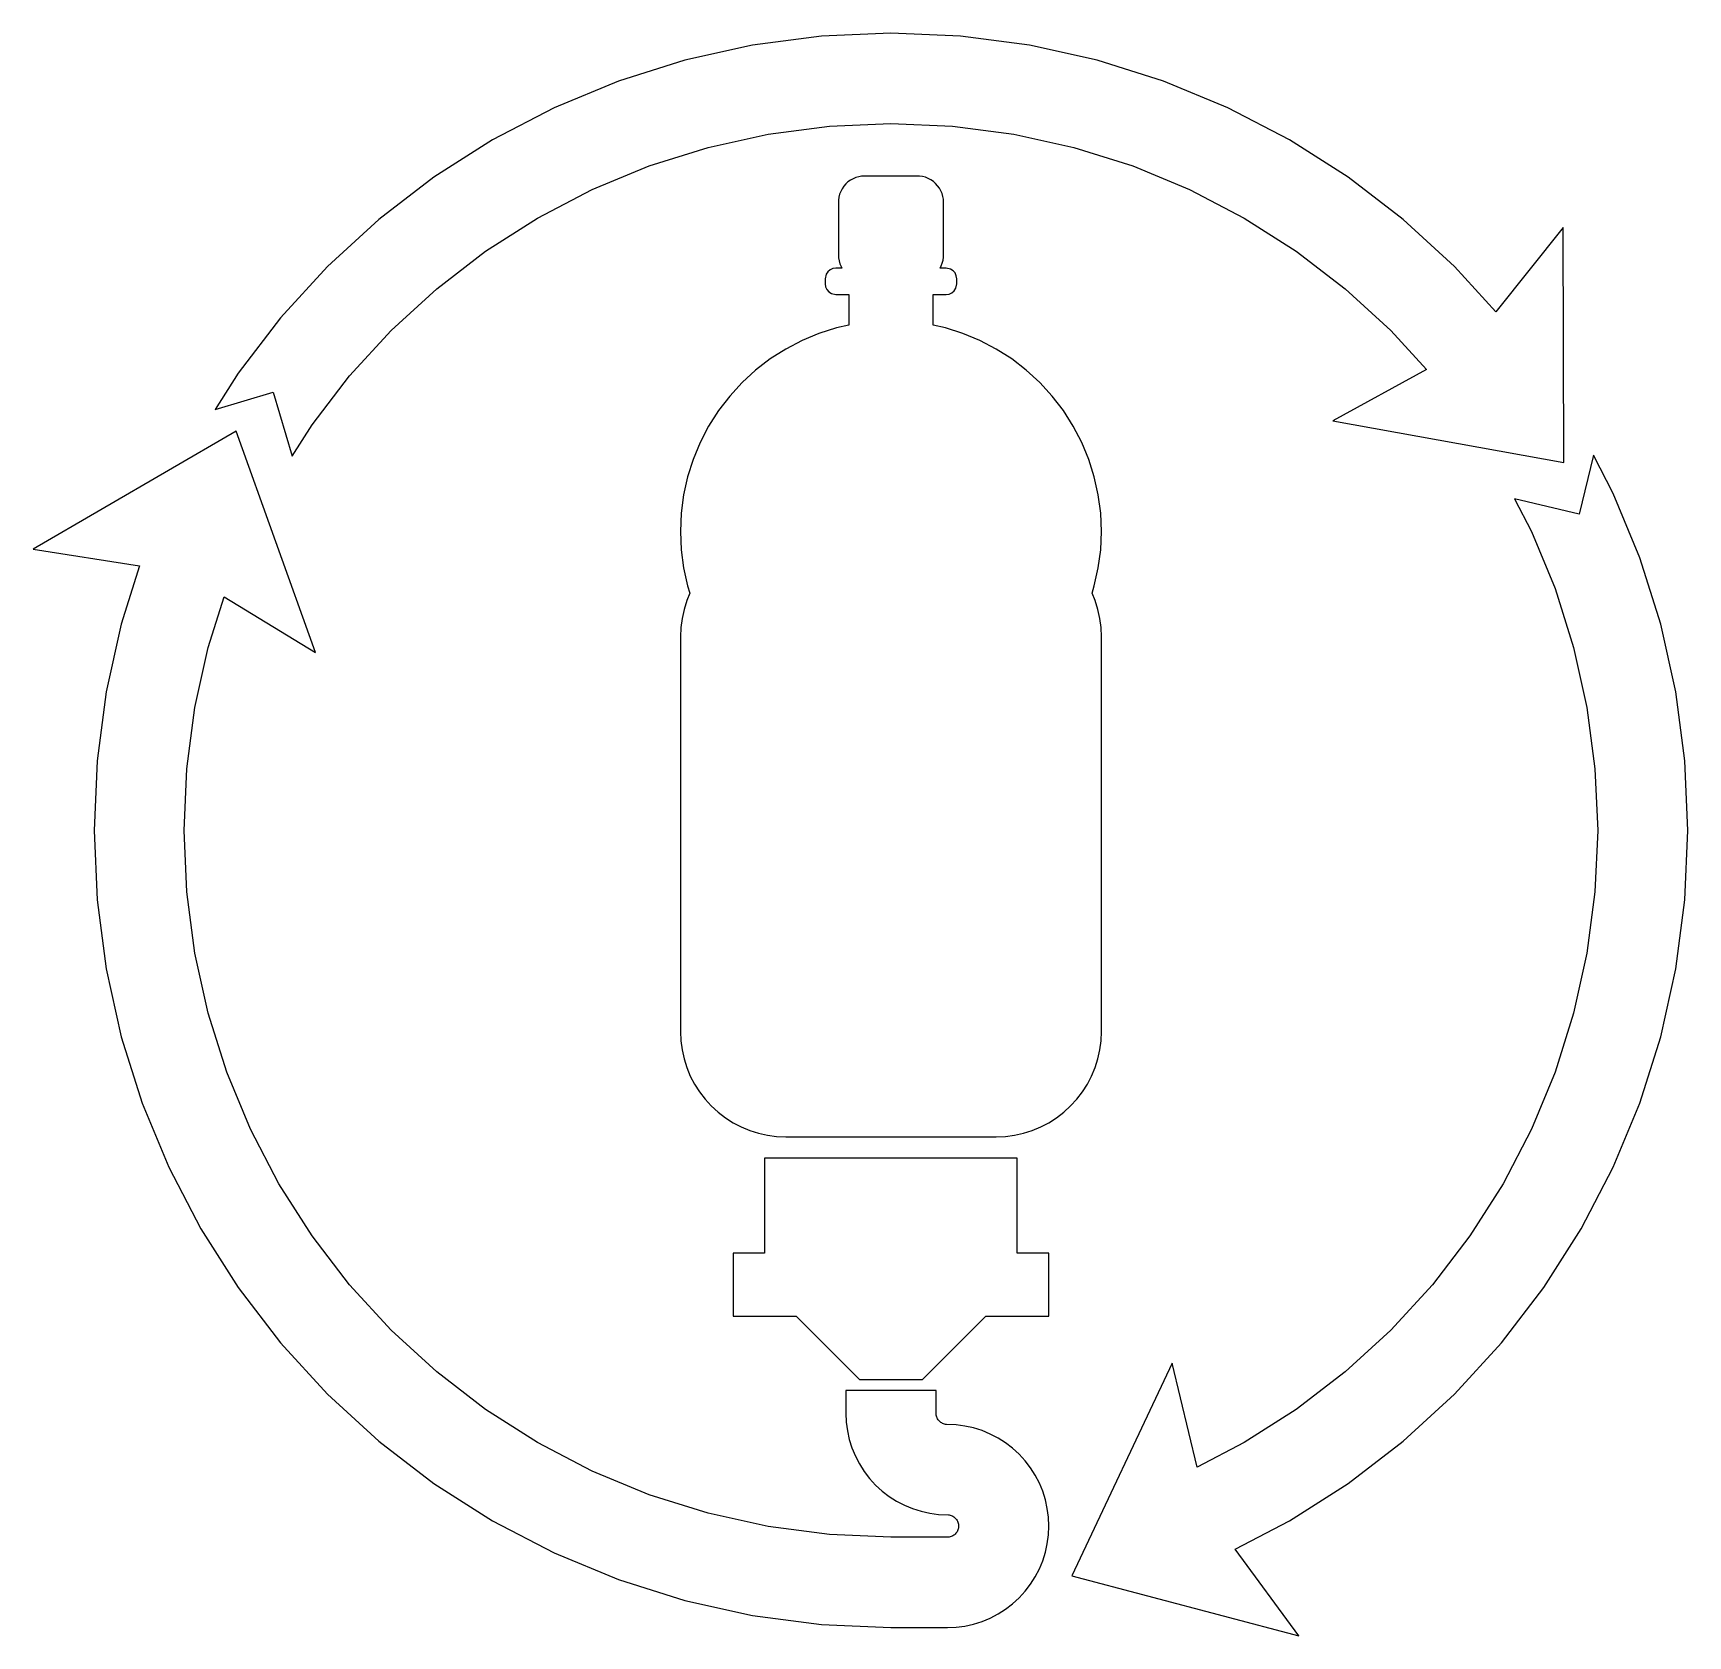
# Model space of a CAD drawing. Header units: metres. Extents: x -114 to 106, y -107 to 106.
import ezdxf

# ---------------------------------------------------------------- set-up
doc = ezdxf.new("R2010")
doc.units = ezdxf.units.M

msp = doc.modelspace()

# ---------------------------------------------------------------- linework, layer by layer
for p, q in [((0, 106), (-9.23849, 105.597)), ((9.23849, 105.597), (0, 106)), ((-18.4067, 104.39), (-27.4348, 102.388)), ((-9.23849, 105.597), (-18.4067, 104.39)), ((18.4067, 104.39), (9.23849, 105.597)), ((27.4348, 102.388), (18.4067, 104.39)), ((-27.4348, 102.388), (-36.2541, 99.6074)), ((36.2541, 99.6074), (27.4348, 102.388)), ((-36.2541, 99.6074), (-44.7975, 96.0686)), ((44.7975, 96.0686), (36.2541, 99.6074)), ((-44.7975, 96.0686), (-53, 91.7987)), ((53, 91.7987), (44.7975, 96.0686)), ((-24.329, 90.797), (-16.3229, 92.5719)), ((-16.3229, 92.5719), (-8.19263, 93.6423)), ((-8.19263, 93.6423), (0, 94)), ((0, 94), (8.19263, 93.6423)), ((8.19263, 93.6423), (16.3229, 92.5719)), ((16.3229, 92.5719), (24.329, 90.797)), ((-53, 91.7987), (-60.7991, 86.8301)), ((-32.1499, 88.3311), (-24.329, 90.797)), ((24.329, 90.797), (32.1499, 88.3311)), ((60.7991, 86.8301), (53, 91.7987)), ((-39.7261, 85.1929), (-32.1499, 88.3311)), ((32.1499, 88.3311), (39.7261, 85.1929)), ((-60.7991, 86.8301), (-68.1355, 81.2007)), ((-6.00996, 85.9393), (-6.27165, 85.6373)), ((-5.71555, 86.2095), (-6.00996, 85.9393)), ((-5.39224, 86.4444), (-5.71555, 86.2095)), ((-5.04428, 86.6409), (-5.39224, 86.4444)), ((-4.67618, 86.7964), (-5.04428, 86.6409)), ((-4.29274, 86.909), (-4.67618, 86.7964)), ((-3.89897, 86.9772), (-4.29274, 86.909)), ((-3.5, 87), (-3.89897, 86.9772)), ((3.5, 87), (-3.5, 87)), ((3.79951, 86.9872), (3.5, 87)), ((4.19507, 86.9303), (3.79951, 86.9872)), ((4.58156, 86.8287), (4.19507, 86.9303)), ((4.95395, 86.6837), (4.58156, 86.8287)), ((5.30739, 86.4972), (4.95395, 86.6837)), ((5.63727, 86.2717), (5.30739, 86.4972)), ((5.93929, 86.01), (5.63727, 86.2717)), ((6.2095, 85.7155), (5.93929, 86.01)), ((68.1355, 81.2007), (60.7991, 86.8301)), ((-47, 81.4064), (-39.7261, 85.1929)), ((-6.98717, 83.7995), (-7, 83.5)), ((-6.93028, 84.1951), (-6.98717, 83.7995)), ((-6.8287, 84.5816), (-6.93028, 84.1951)), ((-6.68372, 84.9539), (-6.8287, 84.5816)), ((-6.49722, 85.3074), (-6.68372, 84.9539)), ((-6.27165, 85.6373), (-6.49722, 85.3074)), ((6.44438, 85.3922), (6.2095, 85.7155)), ((6.6409, 85.0443), (6.44438, 85.3922)), ((6.79645, 84.6762), (6.6409, 85.0443)), ((6.90904, 84.2927), (6.79645, 84.6762)), ((6.97719, 83.899), (6.90904, 84.2927)), ((7, 83.5), (6.97719, 83.899)), ((39.7261, 85.1929), (47, 81.4064)), ((-7, 83.5), (-7, 76.5)), ((7, 76.5), (7, 83.5)), ((-68.1355, 81.2007), (-74.9533, 74.9533)), ((-53.9162, 77.0003), (-47, 81.4064)), ((47, 81.4064), (53.9162, 77.0003)), ((74.9533, 74.9533), (68.1355, 81.2007)), ((89.4113, 80.135), (80.447, 68.958)), ((89.4951, 48.8941), (89.4113, 80.135)), ((-74.9533, 74.9533), (-81.2007, 68.1355)), ((-60.422, 72.0082), (-53.9162, 77.0003)), ((-7, 76.5), (-6.97719, 76.101)), ((-6.97719, 76.101), (-6.90904, 75.7073)), ((-6.90904, 75.7073), (-6.79645, 75.3238)), ((-6.79645, 75.3238), (-6.6409, 74.9557)), ((-6.6409, 74.9557), (-6.52472, 74.75)), ((6.5275, 74.75), (6.68372, 75.0461)), ((6.68372, 75.0461), (6.8287, 75.4184)), ((6.8287, 75.4184), (6.93028, 75.8049)), ((6.93028, 75.8049), (6.98717, 76.2005)), ((6.98717, 76.2005), (7, 76.5)), ((53.9162, 77.0003), (60.422, 72.0082)), ((80.447, 68.958), (74.9533, 74.9533)), ((-8.62349, 73.9316), (-8.75, 73.35)), ((-8.75, 73.35), (-8.75, 72.65)), ((-8.75, 72.65), (-8.6933, 72.2556)), ((-8.40805, 74.2668), (-8.62349, 73.9316)), ((-8.1069, 74.5278), (-8.40805, 74.2668)), ((-7.74443, 74.6933), (-8.1069, 74.5278)), ((-7.35001, 74.75), (-7.74443, 74.6933)), ((-6.52472, 74.75), (-7.35001, 74.75)), ((7.35001, 74.75), (6.5275, 74.75)), ((7.93158, 74.6235), (7.35001, 74.75)), ((8.26682, 74.4081), (7.93158, 74.6235)), ((8.52776, 74.1069), (8.26682, 74.4081)), ((8.6933, 73.7444), (8.52776, 74.1069)), ((8.62349, 72.0684), (8.75, 72.65)), ((8.75, 73.35), (8.6933, 73.7444)), ((8.75, 72.65), (8.75, 73.35)), ((-66.468, 66.468), (-60.422, 72.0082)), ((-8.6933, 72.2556), (-8.52776, 71.8931)), ((-8.52776, 71.8931), (-8.26682, 71.5919)), ((-8.26682, 71.5919), (-7.93158, 71.3765)), ((-7.93158, 71.3765), (-7.35001, 71.25)), ((-7.35001, 71.25), (-5.59999, 71.25)), ((-5.59999, 71.25), (-5.59999, 67.161)), ((5.59999, 67.161), (5.59999, 71.25)), ((5.59999, 71.25), (7.35001, 71.25)), ((7.35001, 71.25), (7.74443, 71.3067)), ((7.74443, 71.3067), (8.1069, 71.4722)), ((8.1069, 71.4722), (8.40805, 71.7332)), ((8.40805, 71.7332), (8.62349, 72.0684)), ((60.422, 72.0082), (66.468, 66.468)), ((-81.2007, 68.1355), (-86.8301, 60.7991)), ((-72.0082, 60.422), (-66.468, 66.468)), ((-9.57655, 66.0614), (-11.8333, 65.1266)), ((-7.24693, 66.7959), (-9.57655, 66.0614)), ((-5.59999, 67.161), (-7.24693, 66.7959)), ((7.24693, 66.7959), (5.59999, 67.161)), ((9.57655, 66.0614), (7.24693, 66.7959)), ((11.8333, 65.1266), (9.57655, 66.0614)), ((66.468, 66.468), (71.2351, 61.2657)), ((-14, 63.9987), (-16.0601, 62.6862)), ((-11.8333, 65.1266), (-14, 63.9987)), ((14, 63.9987), (11.8333, 65.1266)), ((16.0601, 62.6862), (14, 63.9987)), ((-16.0601, 62.6862), (-17.998, 61.1992)), ((17.998, 61.1992), (16.0601, 62.6862)), ((-86.8301, 60.7991), (-89.9099, 55.9648)), ((-77.0003, 53.9162), (-72.0082, 60.422)), ((-19.799, 59.549), (-21.4492, 57.748)), ((-17.998, 61.1992), (-19.799, 59.549)), ((19.799, 59.549), (17.998, 61.1992)), ((21.4492, 57.748), (19.799, 59.549)), ((71.2351, 61.2657), (58.7512, 54.4453)), ((-89.9099, 55.9648), (-82.1558, 58.2617)), ((-82.1558, 58.2617), (-79.6408, 49.7713)), ((-21.4492, 57.748), (-22.9362, 55.8101)), ((22.9362, 55.8101), (21.4492, 57.748)), ((-22.9362, 55.8101), (-24.2487, 53.75)), ((24.2487, 53.75), (22.9362, 55.8101)), ((-87.0911, 53.0579), (-114.105, 37.365)), ((-76.5266, 23.6574), (-87.0911, 53.0579)), ((-79.6408, 49.7713), (-77.0003, 53.9162)), ((-24.2487, 53.75), (-25.3766, 51.5833)), ((25.3766, 51.5833), (24.2487, 53.75)), ((58.7512, 54.4453), (89.4951, 48.8941)), ((-25.3766, 51.5833), (-26.3114, 49.3266)), ((26.3114, 49.3266), (25.3766, 51.5833)), ((-26.3114, 49.3266), (-27.0459, 46.9969)), ((27.0459, 46.9969), (26.3114, 49.3266)), ((93.4219, 49.8819), (91.534, 42.0182)), ((96.0686, 44.7975), (93.4219, 49.8819)), ((-27.0459, 46.9969), (-27.5746, 44.6121)), ((27.5746, 44.6121), (27.0459, 46.9969)), ((-27.5746, 44.6121), (-27.8934, 42.1904)), ((27.8934, 42.1904), (27.5746, 44.6121)), ((91.534, 42.0182), (82.9237, 44.0853)), ((82.9237, 44.0853), (85.1929, 39.7261)), ((99.6074, 36.2541), (96.0686, 44.7975)), ((-27.8934, 42.1904), (-28, 39.75)), ((28, 39.75), (27.8934, 42.1904)), ((-28, 39.75), (-27.8934, 37.3096)), ((27.8934, 37.3096), (28, 39.75)), ((85.1929, 39.7261), (88.3311, 32.1499)), ((-114.105, 37.365), (-99.9429, 35.1901)), ((-27.8934, 37.3096), (-27.5746, 34.8879)), ((27.5746, 34.8879), (27.8934, 37.3096)), ((102.388, 27.4348), (99.6074, 36.2541)), ((-99.9429, 35.1901), (-102.388, 27.4348)), ((-27.5746, 34.8879), (-27.0459, 32.5031)), ((27.0459, 32.5031), (27.5746, 34.8879)), ((-90.797, 24.329), (-88.6752, 31.0586)), ((-88.6752, 31.0586), (-76.5266, 23.6574)), ((-26.7416, 31.538), (-27.1557, 30.5383)), ((-27.0459, 32.5031), (-26.7416, 31.538)), ((26.7416, 31.538), (27.0459, 32.5031)), ((27.1557, 30.5383), (26.7416, 31.538)), ((88.3311, 32.1499), (90.797, 24.329)), ((-27.523, 29.3735), (-27.7873, 28.1811)), ((-27.1557, 30.5383), (-27.523, 29.3735)), ((27.523, 29.3735), (27.1557, 30.5383)), ((27.7873, 28.1811), (27.523, 29.3735)), ((-102.388, 27.4348), (-104.39, 18.4067)), ((-27.9467, 26.9702), (-28, 25.75)), ((-27.7873, 28.1811), (-27.9467, 26.9702)), ((27.9467, 26.9702), (27.7873, 28.1811)), ((28, 25.75), (27.9467, 26.9702)), ((104.39, 18.4067), (102.388, 27.4348)), ((-92.5719, 16.3229), (-90.797, 24.329)), ((-28, 25.75), (-28, -26.75)), ((28, -26.75), (28, 25.75)), ((90.797, 24.329), (92.5719, 16.3229)), ((-104.39, 18.4067), (-105.597, 9.23849)), ((105.597, 9.23849), (104.39, 18.4067)), ((-93.6423, 8.19263), (-92.5719, 16.3229)), ((92.5719, 16.3229), (93.6423, 8.19263)), ((-105.597, 9.23849), (-106, 0)), ((106, 0), (105.597, 9.23849)), ((-94, 0), (-93.6423, 8.19263)), ((93.6423, 8.19263), (94, 0)), ((-106, 0), (-105.597, -9.23849)), ((-93.6423, -8.19263), (-94, 0)), ((94, 0), (93.6423, -8.19263)), ((105.597, -9.23849), (106, 0)), ((-92.5719, -16.3229), (-93.6423, -8.19263)), ((93.6423, -8.19263), (92.5719, -16.3229)), ((-105.597, -9.23849), (-104.39, -18.4067)), ((104.39, -18.4067), (105.597, -9.23849)), ((-90.797, -24.329), (-92.5719, -16.3229)), ((92.5719, -16.3229), (90.797, -24.329)), ((-104.39, -18.4067), (-102.388, -27.4348)), ((102.388, -27.4348), (104.39, -18.4067)), ((-88.3311, -32.1499), (-90.797, -24.329)), ((90.797, -24.329), (88.3311, -32.1499)), ((-102.388, -27.4348), (-99.6074, -36.2541)), ((-28, -26.75), (-27.9467, -27.9702)), ((-27.9467, -27.9702), (-27.7873, -29.1811)), ((27.7873, -29.1811), (27.9467, -27.9702)), ((27.9467, -27.9702), (28, -26.75)), ((99.6074, -36.2541), (102.388, -27.4348)), ((-27.7873, -29.1811), (-27.523, -30.3735)), ((-27.523, -30.3735), (-27.1557, -31.5383)), ((27.1557, -31.5383), (27.523, -30.3735)), ((27.523, -30.3735), (27.7873, -29.1811)), ((-85.1929, -39.7261), (-88.3311, -32.1499)), ((-27.1557, -31.5383), (-26.6883, -32.6667)), ((-26.6883, -32.6667), (-26.1244, -33.75)), ((26.1244, -33.75), (26.6883, -32.6667)), ((26.6883, -32.6667), (27.1557, -31.5383)), ((88.3311, -32.1499), (85.1929, -39.7261)), ((-26.1244, -33.75), (-25.4681, -34.7801)), ((-25.4681, -34.7801), (-24.7246, -35.749)), ((24.7246, -35.749), (25.4681, -34.7801)), ((25.4681, -34.7801), (26.1244, -33.75)), ((-99.6074, -36.2541), (-96.0686, -44.7975)), ((-24.7246, -35.749), (-23.8995, -36.6495)), ((-23.8995, -36.6495), (-22.999, -37.4746)), ((22.999, -37.4746), (23.8995, -36.6495)), ((23.8995, -36.6495), (24.7246, -35.749)), ((96.0686, -44.7975), (99.6074, -36.2541)), ((-22.999, -37.4746), (-22.0301, -38.2181)), ((-22.0301, -38.2181), (-21, -38.8744)), ((-21, -38.8744), (-19.9167, -39.4383)), ((-19.9167, -39.4383), (-18.7883, -39.9057)), ((18.7883, -39.9057), (19.9167, -39.4383)), ((19.9167, -39.4383), (21, -38.8744)), ((21, -38.8744), (22.0301, -38.2181)), ((22.0301, -38.2181), (22.999, -37.4746)), ((-81.4064, -47), (-85.1929, -39.7261)), ((-18.7883, -39.9057), (-17.6235, -40.273)), ((-17.6235, -40.273), (-16.4311, -40.5373)), ((-16.4311, -40.5373), (-15.2202, -40.6967)), ((-15.2202, -40.6967), (-14, -40.75)), ((-14, -40.75), (14, -40.75)), ((14, -40.75), (15.2202, -40.6967)), ((15.2202, -40.6967), (16.4311, -40.5373)), ((16.4311, -40.5373), (17.6235, -40.273)), ((17.6235, -40.273), (18.7883, -39.9057)), ((85.1929, -39.7261), (81.4064, -47)), ((16.8, -43.6), (-16.8, -43.6)), ((-16.8, -43.6), (-16.8, -56.2)), ((16.8, -56.2), (16.8, -43.6)), ((-96.0686, -44.7975), (-91.7987, -53)), ((91.7987, -53), (96.0686, -44.7975)), ((-77.0003, -53.9162), (-81.4064, -47)), ((81.4064, -47), (77.0003, -53.9162)), ((-91.7987, -53), (-86.8301, -60.7991)), ((-72.0082, -60.422), (-77.0003, -53.9162)), ((77.0003, -53.9162), (72.0082, -60.422)), ((86.8301, -60.7991), (91.7987, -53)), ((-16.8, -56.2), (-21, -56.2)), ((-21, -56.2), (-21, -64.6)), ((21, -56.2), (16.8, -56.2)), ((21, -64.6), (21, -56.2)), ((-86.8301, -60.7991), (-81.2007, -68.1355)), ((-66.468, -66.468), (-72.0082, -60.422)), ((72.0082, -60.422), (66.468, -66.468)), ((81.2007, -68.1355), (86.8301, -60.7991)), ((-21, -64.6), (-12.6, -64.6)), ((-12.6, -64.6), (-4.2, -73)), ((4.2, -73), (12.6, -64.6)), ((12.6, -64.6), (21, -64.6)), ((-81.2007, -68.1355), (-74.9533, -74.9533)), ((-60.422, -72.0082), (-66.468, -66.468)), ((66.468, -66.468), (60.422, -72.0082)), ((74.9533, -74.9533), (81.2007, -68.1355)), ((-53.9162, -77.0003), (-60.422, -72.0082)), ((37.3842, -70.8408), (24.065, -99.1003)), ((40.7411, -84.6646), (37.3842, -70.8408)), ((60.422, -72.0082), (53.9162, -77.0003)), ((6, -74.5), (-6, -74.5)), ((-6, -74.5), (-6, -77.5)), ((-4.2, -73), (4.2, -73)), ((6, -77.5), (6, -74.5)), ((-74.9533, -74.9533), (-68.1355, -81.2007)), ((-47, -81.4064), (-53.9162, -77.0003)), ((53.9162, -77.0003), (47, -81.4064)), ((68.1355, -81.2007), (74.9533, -74.9533)), ((-6, -77.5), (-5.94862, -78.6766)), ((-5.94862, -78.6766), (-5.79489, -79.8442)), ((6.00572, -77.6307), (6, -77.5)), ((6.0228, -77.7605), (6.00572, -77.6307)), ((6.05112, -77.8882), (6.0228, -77.7605)), ((6.09047, -78.013), (6.05112, -77.8882)), ((6.14055, -78.1339), (6.09047, -78.013)), ((6.20097, -78.25), (6.14055, -78.1339)), ((6.27129, -78.3604), (6.20097, -78.25)), ((6.35094, -78.4642), (6.27129, -78.3604)), ((6.43935, -78.5607), (6.35094, -78.4642)), ((6.53583, -78.6491), (6.43935, -78.5607)), ((6.63965, -78.7287), (6.53583, -78.6491)), ((6.75, -78.799), (6.63965, -78.7287)), ((6.86607, -78.8595), (6.75, -78.799)), ((6.98698, -78.9095), (6.86607, -78.8595)), ((7.11179, -78.9489), (6.98698, -78.9095)), ((7.23953, -78.9772), (7.11179, -78.9489)), ((7.36928, -78.9943), (7.23953, -78.9772)), ((8.67659, -79.0514), (7.36928, -78.9943)), ((9.84424, -79.2051), (8.67659, -79.0514)), ((10.994, -79.46), (9.84424, -79.2051)), ((-68.1355, -81.2007), (-60.7991, -86.8301)), ((-39.7261, -85.1929), (-47, -81.4064)), ((-5.79489, -79.8442), (-5.53999, -80.994)), ((-5.53999, -80.994), (-5.18584, -82.1173)), ((12.1173, -79.8142), (10.994, -79.46)), ((13.2053, -80.2648), (12.1173, -79.8142)), ((14.25, -80.8087), (13.2053, -80.2648)), ((15.2433, -81.4415), (14.25, -80.8087)), ((47, -81.4064), (40.7411, -84.6646)), ((60.7991, -86.8301), (68.1355, -81.2007)), ((-5.18584, -82.1173), (-4.73515, -83.2053)), ((-4.73515, -83.2053), (-4.19133, -84.25)), ((16.1776, -82.1584), (15.2433, -81.4415)), ((17.0459, -82.9541), (16.1776, -82.1584)), ((17.8416, -83.8224), (17.0459, -82.9541)), ((-32.1499, -88.3311), (-39.7261, -85.1929)), ((-4.19133, -84.25), (-3.55855, -85.2433)), ((-3.55855, -85.2433), (-2.8416, -86.1776)), ((18.5585, -84.7567), (17.8416, -83.8224)), ((19.1913, -85.75), (18.5585, -84.7567)), ((19.7352, -86.7947), (19.1913, -85.75)), ((-60.7991, -86.8301), (-53, -91.7987)), ((-2.8416, -86.1776), (-2.04593, -87.0459)), ((-2.04593, -87.0459), (-1.17763, -87.8416)), ((-1.17763, -87.8416), (-0.24327, -88.5585)), ((20.1858, -87.8827), (19.7352, -86.7947)), ((20.54, -89.006), (20.1858, -87.8827)), ((53, -91.7987), (60.7991, -86.8301)), ((-24.329, -90.797), (-32.1499, -88.3311)), ((-0.24327, -88.5585), (0.75, -89.1913)), ((0.75, -89.1913), (1.79466, -89.7352)), ((1.79466, -89.7352), (2.88274, -90.1858)), ((2.88274, -90.1858), (4.00595, -90.54)), ((20.7949, -90.1558), (20.54, -89.006)), ((20.9486, -91.3234), (20.7949, -90.1558)), ((-53, -91.7987), (-44.7975, -96.0686)), ((-16.3229, -92.5719), (-24.329, -90.797)), ((4.00595, -90.54), (5.15576, -90.7949)), ((5.15576, -90.7949), (6.32341, -90.9486)), ((6.32341, -90.9486), (7.63072, -91.0057)), ((7.63072, -91.0057), (7.76047, -91.0228)), ((7.76047, -91.0228), (7.88821, -91.0511)), ((7.88821, -91.0511), (8.01302, -91.0905)), ((8.01302, -91.0905), (8.13393, -91.1405)), ((8.13393, -91.1405), (8.25, -91.201)), ((8.25, -91.201), (8.36035, -91.2713)), ((8.36035, -91.2713), (8.46417, -91.3509)), ((8.46417, -91.3509), (8.56065, -91.4393)), ((8.56065, -91.4393), (8.64906, -91.5358)), ((8.64906, -91.5358), (8.72871, -91.6396)), ((8.72871, -91.6396), (8.79903, -91.75)), ((8.79903, -91.75), (8.85945, -91.8661)), ((8.85945, -91.8661), (8.90953, -91.987)), ((8.90953, -91.987), (8.94888, -92.1118)), ((8.94888, -92.1118), (8.9772, -92.2395)), ((8.9772, -92.2395), (8.99428, -92.3693)), ((8.99428, -92.3693), (9, -92.5)), ((21, -92.5), (20.9486, -91.3234)), ((45.7871, -95.5535), (53, -91.7987)), ((-8.19263, -93.6423), (-16.3229, -92.5719)), ((0, -94), (-8.19263, -93.6423)), ((7.5, -94), (0, -94)), ((7.63072, -93.9943), (7.5, -94)), ((7.76047, -93.9772), (7.63072, -93.9943)), ((7.88821, -93.9489), (7.76047, -93.9772)), ((8.01302, -93.9095), (7.88821, -93.9489)), ((8.13393, -93.8595), (8.01302, -93.9095)), ((8.25, -93.799), (8.13393, -93.8595)), ((8.36035, -93.7287), (8.25, -93.799)), ((8.46417, -93.6491), (8.36035, -93.7287)), ((8.56065, -93.5607), (8.46417, -93.6491)), ((8.64906, -93.4642), (8.56065, -93.5607)), ((8.72871, -93.3604), (8.64906, -93.4642)), ((8.79903, -93.25), (8.72871, -93.3604)), ((8.85945, -93.1339), (8.79903, -93.25)), ((8.90953, -93.013), (8.85945, -93.1339)), ((8.94888, -92.8882), (8.90953, -93.013)), ((8.9772, -92.7605), (8.94888, -92.8882)), ((8.99428, -92.6307), (8.9772, -92.7605)), ((9, -92.5), (8.99428, -92.6307)), ((20.7949, -94.8442), (20.9486, -93.6766)), ((20.9486, -93.6766), (21, -92.5)), ((-44.7975, -96.0686), (-36.2541, -99.6074)), ((20.1858, -97.1173), (20.54, -95.994)), ((20.54, -95.994), (20.7949, -94.8442)), ((54.2631, -107.105), (45.7871, -95.5535)), ((19.1913, -99.25), (19.7352, -98.2053)), ((19.7352, -98.2053), (20.1858, -97.1173)), ((-36.2541, -99.6074), (-27.4348, -102.388)), ((17.0459, -102.046), (17.8416, -101.178)), ((17.8416, -101.178), (18.5585, -100.243)), ((18.5585, -100.243), (19.1913, -99.25)), ((24.065, -99.1003), (54.2631, -107.105)), ((-27.4348, -102.388), (-18.4067, -104.39)), ((15.2433, -103.559), (16.1776, -102.842)), ((16.1776, -102.842), (17.0459, -102.046)), ((-18.4067, -104.39), (-9.23849, -105.597)), ((-9.23849, -105.597), (0, -106)), ((9.84424, -105.795), (10.994, -105.54)), ((10.994, -105.54), (12.1173, -105.186)), ((12.1173, -105.186), (13.2053, -104.735)), ((13.2053, -104.735), (14.25, -104.191)), ((14.25, -104.191), (15.2433, -103.559)), ((0, -106), (7.5, -106)), ((7.5, -106), (8.67659, -105.949)), ((8.67659, -105.949), (9.84424, -105.795))]:
    msp.add_line(p, q)

doc.saveas('drawing.dxf')
